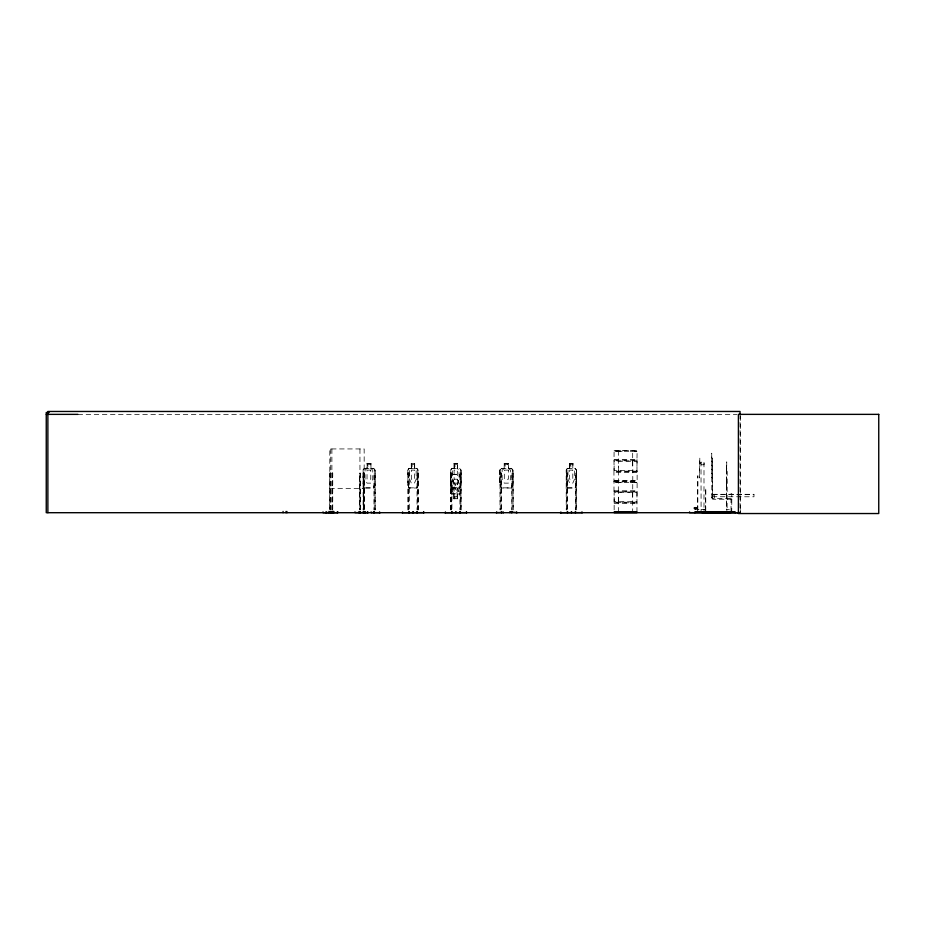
<?xml version="1.0" encoding="UTF-8"?>
<svg xmlns="http://www.w3.org/2000/svg" width="925" height="925" viewBox="0 0 925 925"><rect width="100%" height="100%" fill="white"/><g stroke="black" fill="none" stroke-linecap="round" stroke-linejoin="round"><path stroke-width="0.69" stroke-dasharray="4.62 3.47" d="M614.154 497.13L614.154 512.057M614.154 465.922L613.969 471.16L637.14 471.16L637.094 491.996L614.003 491.938L613.946 471.207M618.27 502.31L618.432 497.13M618.305 491.325L618.432 465.922M632.677 497.13L632.816 471.114M632.677 465.922L632.677 450.348M636.955 497.13L637.082 491.984M636.955 465.922L637.14 460.211L613.992 460.164L614.119 450.348L636.99 450.752M726.611 486.434L726.599 477.647L726.576 481.555M726.472 481.555L726.483 486.434L726.784 481.555M726.472 468.547L726.483 466.743L726.784 468.536M726.634 468.547L726.645 466.743M726.611 466.743L726.622 468.536L726.738 461.864L726.587 510.091M704.179 509.606L704.734 509.247M614.131 490.793L636.978 490.736M618.432 501.732L618.362 492.135M632.688 461.367L632.839 471.114M636.955 472.317L614.154 472.317M636.955 512.057L636.978 492.574L614.131 492.574L614.131 501.674L636.955 501.732M613.969 460.257L614.131 470.478L636.978 470.478L636.978 461.367L614.131 461.367M618.397 450.752L618.42 470.478M695.507 508.415L695.461 507.547L695.6 508.496M696.201 508.553L695.519 507.756M696.016 507.524L696.456 508.299M696.143 508.288L696.282 507.605L696.513 508.472M696.606 508.334L697.045 507.605M697.057 508.426L696.803 507.767M704.723 509.34L704.919 509.918L705.243 509.305M613.934 481.301L636.978 481.486M632.746 481.937L632.793 481.127M696.976 508.426L696.849 507.594L697.115 508.276M705.197 509.848L705.208 509.328M416.793 488.018L418.065 483.162L416.909 488.018L408.873 488.018L407.833 483.162L408.989 488.018M575.142 488.018L576.414 483.162L576.414 470.05L575.223 468.328L572.922 468.328M576.414 483.162L575.257 488.018L567.222 488.018L566.181 483.162L567.337 488.018M695.958 508.322L695.461 508.022M704.191 509.86L704.515 509.247M450.648 479.196L451.793 474.479M451.724 488.018L450.544 483.162L451.608 488.018L459.817 488.018L460.997 483.162L460.997 470.05L459.783 468.328L457.436 468.328M459.817 488.018L460.997 483.162M374.787 483.139L373.584 487.857L364.358 487.857M373.677 488.018L374.879 483.139L375.007 470.073L375.076 509.872M512.808 483.139L511.433 487.857L501.396 487.857M511.537 488.018L512.959 483.162L512.889 470.073L511.502 468.328M637.059 471.785L613.969 471.646M614.015 481.624L636.99 481.902M637.117 460.743L614.027 460.789M637.105 502.876L613.923 502.599M457.32 498.887L457.32 493.846L459.043 492.216L459.043 483.104L457.32 479.196L457.32 470.12L454.106 470.12L454.106 479.231L452.371 483.104L452.371 492.216L454.094 493.846M454.106 463.448L454.106 468.489L452.383 470.12L452.383 479.231L454.106 483.139L454.094 492.216L457.32 492.216L457.32 483.104L459.043 479.231L459.043 470.12L457.32 468.489L457.32 463.61M613.992 502.31L637.036 502.159M630.318 451.296L631.948 451.296M634.596 451.296L636.227 451.296M630.318 482.492L631.948 482.492M634.596 482.492L636.227 482.492M695.831 508.322L695.727 507.536M407.89 509.872L407.833 470.073L408.908 468.328L411.324 468.328M407.948 470.143L409.023 468.328M567.372 468.328L566.181 470.073L566.239 509.872M566.297 470.143L567.418 468.489M615.021 451.296L617.9 451.296M619.299 451.296L622.178 451.296M615.021 482.492L617.9 482.492M619.299 482.492L622.178 482.492M450.602 509.872L450.544 470.073L451.758 468.328M451.816 468.489L450.776 470.143L450.776 483.139L451.816 487.857M459.621 493.846L460.65 492.192L460.65 479.196L459.621 474.479M459.667 494.008L460.766 492.262M704.515 509.34L704.665 509.86M364.45 468.489L363.12 470.12L363.12 509.872M511.618 488.018L501.292 488.018L499.801 483.162L499.801 470.05L501.408 468.328L504.229 468.328M501.466 468.489L500.009 470.12L500.009 509.872M636.932 451.308L614.177 451.308M614.154 480.861L636.955 480.861L614.188 480.861M636.932 482.503L614.188 482.492M693.808 507.906L697.334 508.045M614.119 450.382L636.99 450.706M78.035 414.365L736.959 414.365M711.741 458.095L712.585 458.303L712.643 499.269L732.473 499.211L732.473 498.448L712.643 498.448M614.131 459.54L636.978 459.54L637.117 450.406M699.82 462.916L701 462.916M699.82 463.333L701 463.333M370.994 463.448L366.901 463.448L367.028 468.489L365.028 470.12L365.028 479.231L367.028 483.139L370.775 483.139L372.775 479.231L372.775 470.12L370.775 468.489L370.867 463.61L367.028 463.61M453.99 463.448L457.551 463.448M504.16 463.448L508.6 463.448L508.519 468.328L511.571 468.328M567.256 468.328L569.673 468.328L569.546 463.448L573.038 463.448L572.933 468.489M411.324 463.61L414.585 463.61M454.106 463.61L457.436 463.61M504.31 463.61L508.449 463.61M569.661 463.61L572.933 463.61M701 464.778L704.098 464.778L704.098 462.188L701 462.188L701.104 511.883M366.994 468.328L364.311 468.328L362.889 470.05L362.982 483.162L364.265 488.018L373.769 488.018L374.914 483.162M370.902 468.328L373.735 468.328M414.573 468.328L416.874 468.328L418.065 470.05L417.961 509.872M451.643 468.328L454.106 468.328M364.358 468.489L373.677 468.489L374.879 470.143M408.954 468.489L416.828 468.489M451.701 468.489L459.737 468.489M501.396 468.489L511.502 468.489L512.808 470.143M567.303 468.489L575.177 468.489M726.472 468.489L726.668 510.091M407.833 470.073L407.948 483.162M460.997 470.05L460.881 509.872M499.801 470.05L499.87 483.162L501.362 488.018M512.889 470.073L513.04 509.872M576.414 470.05L576.298 509.872M726.576 471.449L727.189 471.449L727.108 511.12M330.745 473.033L329.543 473.033L329.543 509.848M331.902 473.033L332.746 473.033L332.746 509.848M363.12 473.033L364.519 473.033L364.519 509.872M407.89 473.033L409.197 473.033L409.197 512.704M450.602 473.033L451.92 473.033L451.92 512.704M500.009 473.033L501.442 473.033L501.442 509.872M566.239 473.033L567.534 473.033L567.534 512.704M451.678 474.479L459.737 474.479M711.903 477.774L711.741 453.215L711.822 498.032L712.643 498.032M454.094 479.196L457.32 479.231M454.094 483.104L457.32 483.139M408.954 487.857L416.828 487.857M451.701 487.857L459.737 487.857M567.303 487.857L575.177 487.857M329.797 488.597L364.161 488.597M614.003 491.372L637.117 491.418M460.881 479.173L459.702 474.317L451.597 474.317L450.417 479.173L450.417 492.285L451.747 494.008M451.678 493.846L459.737 493.846M453.978 494.008L451.631 494.008L450.417 492.285M457.32 494.008L459.783 494.008M712.643 494.308L753.968 494.308L753.968 496.794L712.643 496.725M712.643 494.378L753.968 494.378M711.822 494.725L712.643 494.725M712.643 495.141L714.297 495.141L714.297 499.269M711.822 497.199L712.643 497.199M711.88 497.268L712.585 497.268M711.88 497.962L712.585 497.962L712.516 458.21M453.978 498.725L457.32 498.725M614.131 503.512L636.978 503.512M694.837 507.432L694.895 508.646M697.057 507.432L696.964 508.542M693.808 508.183L697.115 508.207M705.243 509.189L705.243 509.929M694.895 509.467L698.988 509.467M701 509.397L705.44 509.444M703.104 509.698L705.44 509.756M726.437 509.675L727.327 509.675M508.38 468.489L510.554 470.12L510.554 479.231L508.38 483.139L504.31 483.139L502.125 479.231L502.125 470.12L504.31 468.489L504.379 463.61M373.642 468.328L375.007 470.073M450.648 492.216L451.793 493.846M459.667 468.328L460.881 470.12M575.107 468.328L576.298 470.12M416.759 468.328L417.961 470.12M637.082 460.118L636.955 459.54M636.955 470.478L637.117 471.114M363.028 483.139L364.358 488.018M618.432 512.057L618.201 502.599M567.418 487.857L566.412 483.139L566.412 470.143M726.576 466.905L726.599 468.536M726.634 481.555L726.645 486.434M740.601 415.788L740.601 512.704M740.486 510.23L740.486 512.704M740.035 414.365L740.035 512.704M731.744 512.704L731.802 493.696L730.981 493.696L731.039 512.704M705.763 511.201L705.763 488.03L705.555 511.201M703.994 462.292L703.994 511.883M703.809 509.201L703.763 509.883M697.832 510.461L697.832 475.704L697.519 510.461M695.253 509.363L695.253 507.189L694.895 509.363M632.688 492.574L632.677 512.057M576.668 509.872L576.668 473.033L575.373 473.033L575.373 509.872M575.743 473.033L575.743 509.872M572.806 463.61L572.806 468.489L574.494 470.12L574.494 479.231L572.806 483.139L569.661 483.139L567.973 479.231L567.973 470.12L569.661 468.489L569.673 463.448M569.777 463.61L569.777 468.489M567.164 473.033L567.164 509.872M566.609 473.033L566.609 509.872M513.271 509.872L513.271 473.033L511.837 473.033L511.837 509.872M512.068 473.033L512.068 512.704M508.38 463.61L508.449 468.489M504.229 463.448L504.16 468.328M501.211 473.033L501.211 509.872M500.24 473.033L500.24 509.872M461.251 509.872L461.251 473.033L459.933 473.033L459.933 509.872M460.303 473.033L460.303 509.872M457.436 463.448L457.436 468.489M457.436 494.008L457.436 498.887L453.863 498.887L453.863 494.008M457.204 493.846L457.204 498.725M454.221 463.61L454.221 468.489M453.978 493.846L453.978 498.887M451.55 473.033L451.55 509.872M450.972 473.033L450.972 509.872M418.331 509.872L418.331 473.033L417.025 473.033L417.025 509.872M417.834 470.12L417.834 483.139M417.406 473.033L417.406 509.872M414.701 468.328L414.701 463.448L411.209 463.448L411.324 468.489L409.636 470.12L409.636 479.231L411.324 483.139L414.469 483.139L416.158 479.231L416.158 470.12L414.469 468.489L414.573 463.448M411.44 463.61L411.44 468.489M408.815 473.033L408.815 509.872M408.272 473.033L408.272 509.872M375.377 509.872L375.377 473.033L373.978 473.033L373.978 509.872M374.267 473.033L374.267 512.704M370.902 463.448L370.994 468.328M367.121 463.61L367.121 468.489M364.219 509.872L364.161 448.937L329.797 448.937L329.797 509.848M363.895 473.033L363.895 509.848M363.583 473.033L363.583 509.848M360.311 509.848L360.311 473.033L359.467 473.033L359.467 509.848M359.952 448.937L359.952 509.848L359.837 473.033M332.376 473.033L332.376 509.848M332.26 473.033L332.26 509.848M331.902 448.937L331.902 509.848M330.734 448.937L330.745 509.848M330.375 473.033L330.375 509.848M330.202 473.033L330.225 509.848M727.374 509.987A345.765 11.817 -40.7 0 1 729.328 509.837M452.568 480.838L454.846 486.619C450.255 492.759 454.163 495.164 455.597 487.752C457.066 495.187 460.731 492.701 456.279 486.654C460.823 480.364 457.274 477.658 455.539 485.579L453.643 480.861L452.568 480.838M699.82 458.164L699.508 477.994L699.82 458.164M370.104 464.431L367.699 464.431L367.699 466.05L370.104 466.05L370.104 464.431M413.903 464.431L411.879 464.431L411.879 466.05L413.903 466.05L413.903 464.431M456.753 464.431L454.684 464.431L454.684 466.05L456.753 466.05L456.753 464.431M507.652 464.431L505.027 464.431L505.027 466.05L507.652 466.05L507.652 464.431M572.251 464.431L570.228 464.431L570.228 466.05L572.251 466.05L572.251 464.431M370.775 470.12L367.028 470.12L367.028 479.231L370.775 479.231L370.775 470.12M414.469 470.12L411.324 470.12L411.324 479.231L414.469 479.231L414.469 470.12M508.38 470.12L504.31 470.12L504.31 479.231L508.38 479.231L508.38 470.12M572.806 470.12L569.661 470.12L569.661 479.231L572.806 479.231L572.806 470.12M456.742 496.286L454.672 496.286L454.672 497.904L456.742 497.904L456.742 496.286M363.409 509.872L363.409 473.033L363.317 509.848"/><path stroke-width="1.39" d="M323.033 511.883L323.033 512.704L337.914 512.67L337.914 511.883M402.028 512.704L424.182 512.623M412.828 512.6L412.874 511.883L413.012 512.6M560.365 512.704L582.53 512.623M571.176 512.6L571.211 511.883M444.821 512.704L467.009 512.623M503.131 512.6L503.223 511.953L503.316 512.704M326.71 512.6L326.745 511.953L326.779 512.704M333.254 512.6L333.301 511.953M413.209 512.6L413.278 511.953M560.793 512.6L560.862 511.953L560.943 512.704M495.985 512.6L503.223 512.496M49.141 412.504L46.25 412.504L46.25 512.704L739.121 512.704L689.576 512.658L689.576 511.883M46.25 414.365L77.977 414.365M614.154 512.057L636.955 512.057M614.119 512.323L636.99 512.3M694.86 512.346L735.19 512.346M368.185 512.67L355.015 512.6L354.946 511.883M380.279 512.67L371.283 512.6M510.057 511.953L517.341 512.623M614.131 512.647L636.978 512.647M466.593 512.6L466.512 511.953M571.743 512.6L571.696 511.883M423.766 512.6L423.696 511.953M413.394 512.6L413.348 511.883M740.035 414.365L740.035 411.463L47.88 411.463L47.88 512.704M735.19 512.704L735.19 512.045L694.86 512.045L694.895 512.704M730.681 512.681L703.809 512.681M730.657 511.918L730.657 512.681M709.406 511.883L709.406 512.704M702.965 511.883L702.965 512.704M702.144 511.883L702.144 512.704M581.975 511.883L581.975 512.704M575.639 511.675L575.639 512.704M575.269 511.675L575.269 512.704M567.649 511.675L567.649 512.704M567.268 511.675L567.268 512.704M516.624 511.883L516.624 512.704M511.93 511.675L511.93 512.704M511.698 511.675L511.698 512.704M509.964 511.883L509.964 512.704M501.581 511.675L501.581 512.704M501.35 511.675L501.35 512.704M496.656 511.883L496.656 512.704M466.443 511.883L466.443 512.704M460.188 511.675L460.188 512.704M459.829 511.675L459.829 512.704M455.944 511.883L455.909 512.704L455.863 511.953M452.024 511.675L452.024 512.704M451.654 511.675L451.654 512.704M445.411 511.883L445.411 512.704M423.627 511.883L423.627 512.704M417.291 511.675L417.291 512.704M416.921 511.675L416.921 512.704M409.301 511.675L409.301 512.704M408.931 511.675L408.931 512.704M402.595 511.883L402.595 512.704M379.597 511.883L379.597 512.704M374.139 511.675L374.139 512.704M373.85 511.675L373.85 512.704M371.11 511.883L371.11 512.704M367.838 511.883L367.838 512.704M367.387 511.883L367.387 512.704M365.433 511.883L365.433 512.704M364.647 511.675L364.647 512.704M364.346 511.675L364.346 512.704M363.513 511.675L363.513 512.704M363.259 511.675L363.259 512.704M360.357 511.883L360.357 512.704M359.779 511.675L359.779 512.704M359.409 511.675L359.409 512.704M358.888 511.883L358.888 512.704M337.267 511.883L337.267 512.704M333.844 511.467L333.844 512.704M333.439 511.467L333.439 512.704M332.908 511.467L332.908 512.704M332.422 511.467L332.422 512.704M331.751 511.467L331.751 512.704M330.722 511.675L330.745 512.704M330.445 511.675L330.445 512.704M330.202 511.675L330.225 512.704M328.861 511.467L328.861 512.704M325.866 511.883L325.866 512.704M286.9 511.467L287.028 512.704M286.01 511.467L285.964 512.704M283.073 511.467L283.073 512.704M728.75 511.86A345.765 11.817 -40.7 0 1 728.206 512.704A662.797 7.088 -7.2 0 0 729.131 511.999M878.75 414.365L738.404 414.365L738.404 513.537L878.75 513.537L878.75 414.365"/></g></svg>
